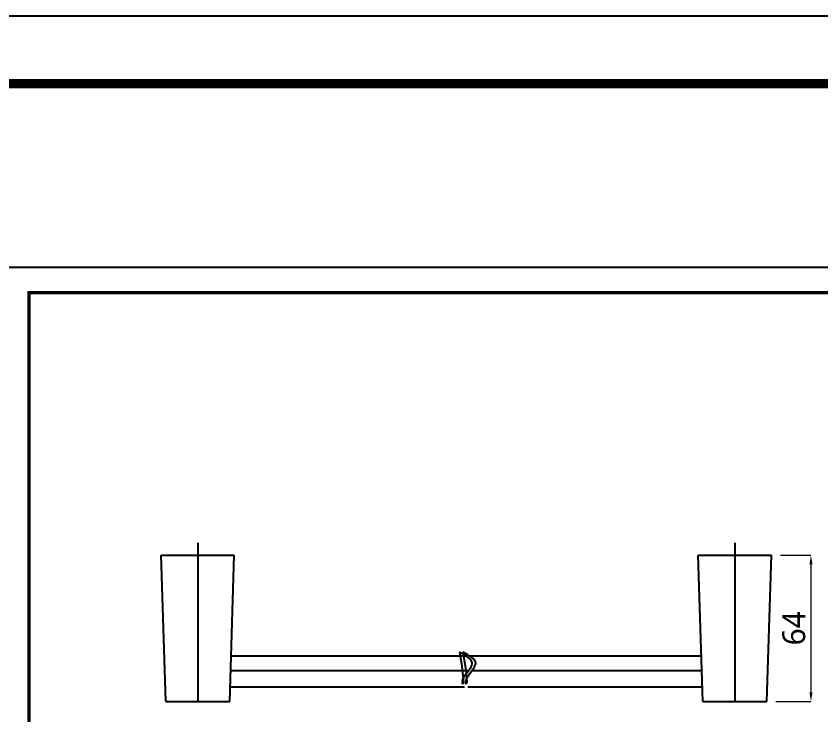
# Model space of a CAD drawing. Extents: x 16296675745 to 16296677675, y -37409619395 to -37409618123.
# Drawn here: x 16296676482.7 to 16296676834.6, y -37409618428.9 to -37409618123.2 of the extents above; entities that cross this region are included whole.
import ezdxf

# ---------------------------------------------------------------- set-up
doc = ezdxf.new("R2010")
doc.units = 0
doc.header["$LTSCALE"] = 10
doc.header["$MEASUREMENT"] = 0
doc.header["$PDMODE"] = 3
doc.header["$PDSIZE"] = -10
doc.linetypes.add('DASHDOT', pattern=[25.4, 12.7, -6.35, 0, -6.35])
doc.layers.get('0').update_dxf_attribs({"linetype": 'CONTINUOUS'})
doc.layers.get('DEFPOINTS').update_dxf_attribs({"linetype": 'CONTINUOUS'})
doc.layers.add('1', color=7, linetype='CONTINUOUS')
doc.styles.add('Daelim Dimension', font='')
doc.styles.get('Daelim Dimension').set_extended_font_data('NanumGothic')
doc.dimstyles.new('DEFAULT', dxfattribs={"dimscale": 2, "dimtxt": 2, "dimasz": 2, "dimexe": 0, "dimexo": 2, "dimgap": 1, "dimtad": 1, "dimdec": 1, "dimzin": 9, "dimdsep": 46, "dimtxsty": 'Daelim Dimension', "dimcen": 0.5, "dimclrd": 252, "dimclre": 252, "dimclrt": 3, "dimadec": 1, "dimazin": 0, "dimtfac": 1, "dimtdec": 1, "dimtix": 1, "dimtmove": 0, "dimatfit": 3, "dimfxl": 1, "dimtolj": 1, "dimtzin": 1, "dimlwd": 9, "dimlwe": 9, "dimarcsym": 0})

# ---------------------------------------------------------------- blocks, each defined once
blk = doc.blocks.new('*D8')
at = {"color": 5, "lineweight": 9, "ltscale": 0.5, "transparency": 16777216}
for p, q in [((16296676816.91524, -37409618359.00537), (16296676830.23416, -37409618359.00537)), ((16296676830.23416, -37409618363.00537), (16296676830.23416, -37409618419.00537)), ((16296676814.91524, -37409618423.00537), (16296676830.23416, -37409618423.00537))]:
    blk.add_line(p, q, dxfattribs=at)
at = {"color": 5, "ltscale": 0.5, "transparency": 16777216}
for points in [[(16296676829.56749, -37409618363.00537), (16296676830.90083, -37409618363.00537), (16296676830.23416, -37409618359.00537)], [(16296676829.56749, -37409618419.00537), (16296676830.90083, -37409618419.00537), (16296676830.23416, -37409618423.00537)]]:
    blk.add_solid(points, dxfattribs=at)
at = {"layer": 'DEFPOINTS', "color": 0, "ltscale": 0.5, "transparency": 16777216}
for p in [(16296676812.91524, -37409618359.00537), (16296676810.91524, -37409618423.00537), (16296676830.23416, -37409618423.00537)]:
    blk.add_point(p, dxfattribs=at)
at = {"color": 7, "ltscale": 0.5, "transparency": 16777216, "insert": (16296676822.79067, -37409618391.00537), "char_height": 10, "attachment_point": 5, "rotation": 90, "style": 'Daelim Dimension'}
blk.add_mtext('\\A1;64', dxfattribs=at)

msp = doc.modelspace()

# ---------------------------------------------------------------- linework, layer by layer
for p, q in [((16296676546.10428, -37409618359.005371), (16296676578.10428, -37409618359.005371)), ((16296676548.10428, -37409618423.005371), (16296676546.10428, -37409618359.005371)), ((16296676576.10428, -37409618423.005371), (16296676578.10428, -37409618359.005371)), ((16296676782.915239, -37409618423.005371), (16296676780.915239, -37409618359.005371)), ((16296676780.915239, -37409618359.005371), (16296676812.915239, -37409618359.005371)), ((16296676810.915239, -37409618423.005371), (16296676812.915239, -37409618359.005371)), ((16296676576.72987, -37409618402.986588), (16296676679.38188, -37409618402.986588)), ((16296676680.88188, -37409618402.986588), (16296676782.28965, -37409618402.986588)), ((16296676576.52965, -37409618409.393791), (16296676680.625771, -37409618409.393791)), ((16296676682.125771, -37409618409.393791), (16296676782.48988, -37409618409.393791)), ((16296676576.303101, -37409618416.643089), (16296676678.74971, -37409618416.643089)), ((16296676680.24971, -37409618416.643089), (16296676782.716419, -37409618416.643089)), ((16296676548.10428, -37409618423.005371), (16296676576.10428, -37409618423.005371)), ((16296676782.915239, -37409618423.005371), (16296676810.915239, -37409618423.005371))]:
    msp.add_line(p, q)
at = {"ltscale": 0.5}
for points in [[(16296675745.032089, -37409619395.241547), (16296677481.032089, -37409619395.241547), (16296677481.032089, -37409618123.241547), (16296675745.032089, -37409618123.241547)], [(16296676477.834841, -37409618710.177017), (16296677128.834841, -37409618710.177017), (16296677128.834841, -37409618233.177017), (16296676477.834841, -37409618233.177017)]]:
    msp.add_lwpolyline(points, close=True, dxfattribs=at)
at = {"color": 5, "linetype": 'ByBlock', "lineweight": 200}
for points, const_width in [([(16296675772.947269, -37409619340.775627), (16296677452.947269, -37409619340.775627), (16296677452.947269, -37409618152.775627), (16296675772.947269, -37409618152.775627)], 4), ([(16296676488.30303, -37409618689.752296), (16296677118.30303, -37409618689.752296), (16296677118.30303, -37409618244.252296), (16296676488.30303, -37409618244.252296)], 1.5)]:
    msp.add_lwpolyline(points, close=True, dxfattribs=dict(at, const_width=const_width))
at = {"layer": '1', "color": 1, "linetype": 'DASHDOT', "lineweight": 25}
for p, q in [((16296676562.10428, -37409618353.640869), (16296676562.10428, -37409618423.005371)), ((16296676796.915239, -37409618353.640869), (16296676796.915239, -37409618423.005371))]:
    msp.add_line(p, q, dxfattribs=at)
at = {"layer": '1'}
for points in [[(16296676676.59071, -37409618401.386719), (16296676682.13236, -37409618406.343964), (16296676677.85738, -37409618414.307198), (16296676680.760151, -37409618418.895287)], [(16296676678.09071, -37409618401.386719), (16296676683.63236, -37409618406.343964), (16296676679.35738, -37409618414.307198), (16296676682.260151, -37409618418.895287)]]:
    msp.add_spline(points, degree=3, dxfattribs=at)

# ---------------------------------------------------------------- dimensions: what is measured, and where the dimension line sits
at = {"ltscale": 0.5}
dim = msp.add_linear_dim(base=(16296676830.234159, -37409618423.005371), p1=(16296676812.915239, -37409618359.005371), p2=(16296676810.915239, -37409618423.005371), angle=90, dimstyle='DEFAULT', override={"dimtxt": 5, "dimclrd": 5, "dimclre": 5, "dimclrt": 7}, dxfattribs=at)
dim.commit()
dim.dimension.update_dxf_attribs({"geometry": '*D8', "text_midpoint": (16296676822.79067, -37409618391.005371)})

doc.saveas('drawing.dxf')
